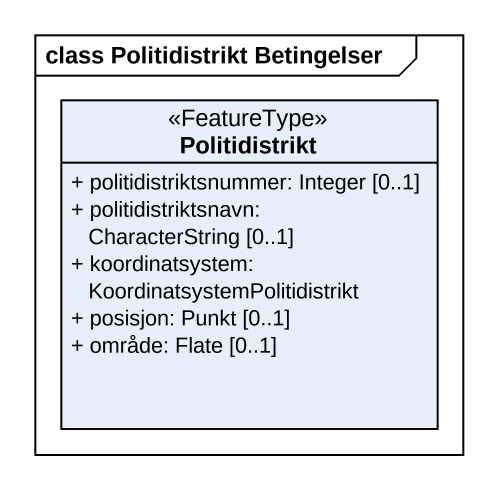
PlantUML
@startuml
mainframe class Politidistrikt Betingelser
hide circle
hide empty members
skinparam classAttributeIconSize 0
class Politidistrikt <<FeatureType>> {
  + politidistriktsnummer: Integer [0..1]
  + politidistriktsnavn: CharacterString [0..1]
  + koordinatsystem: KoordinatsystemPolitidistrikt
  + posisjon: Punkt [0..1]
  + område: Flate [0..1]
}
@enduml
